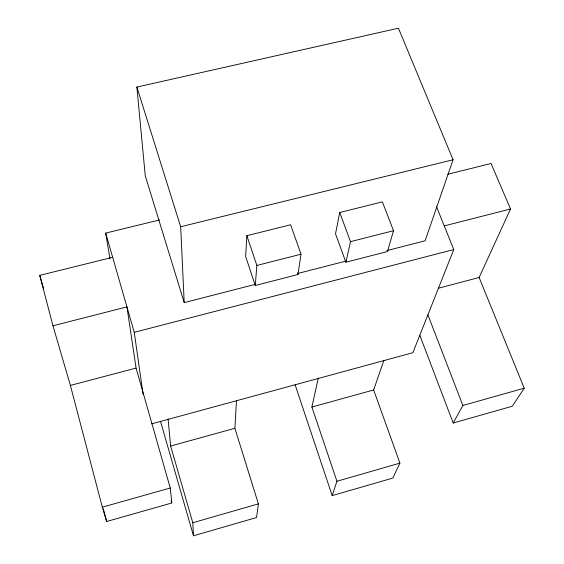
<?xml version="1.0" encoding="UTF-8"?>
<svg xmlns="http://www.w3.org/2000/svg" width="564" height="564" viewBox="0 0 564 564"><rect width="100%" height="100%" fill="white"/><g stroke="black" fill="none" stroke-linecap="round" stroke-linejoin="round"><path stroke-width="0.85" d="M160.493 421.273L193.466 535.8L256.564 517.526L258.39 503.863L234.899 428.287L236.478 400.426M246.87 235.689L245.657 256.521L255.28 285.49L297.968 274.527L300.993 254.23L290.643 224.768L246.87 235.689L256.846 265.447L255.28 285.49M339.747 212.515L335.509 233.841L345.873 262.225L387.475 251.537L393.496 230.725L382.385 201.877L339.747 212.515L350.505 241.653L345.873 262.225M383.851 360.375L373.643 389.971L399.918 463.136L392.861 478.053L332.182 495.622L336.934 481.261L311.885 407.025L318.357 377.943M254.865 284.475L184.202 302.614L145.244 175.693L136.876 87.075L398.445 28.2L453.068 159.753L425.129 240.779L386.819 250.606M436.409 206.459L453.773 249.556L412.89 352.697L151.723 423.832M419.799 335.263L453.202 423.028L512.316 406.228L524.231 388.18L479.111 277.495L510.519 208.99L491.061 163.511L447.724 174.248M453.202 423.028L462.868 405.488L524.231 388.18M193.466 535.8L192.796 522.743L258.39 503.863M336.934 481.261L399.918 463.136M52.967 325.773L70.387 385.416L102.324 507.163L106.659 521.503L171.844 502.982L170.25 488.008L136.079 368.073L126.928 306.894L52.967 325.773L39.769 275.366L112.659 257.297M102.324 507.163L170.25 488.008M192.796 522.743L170.645 446.032L234.899 428.287M311.885 407.025L373.643 389.971M70.387 385.416L136.079 368.073M438.27 288.282L479.111 277.495M143.143 394.624L134.239 332.316L453.773 249.556M297.432 273.554L345.958 261.097M444.242 225.91L510.519 208.99M256.846 265.447L300.993 254.23M350.505 241.653L393.496 230.725M184.202 302.614L180.684 226.749L453.068 159.753M109.987 258.989L105.701 233.101L159.499 219.96M427.893 314.839L462.868 405.488M297.397 272.884L297.968 274.527M295.085 384.726L332.182 495.622M136.876 87.075L180.684 226.749M39.769 275.366L43.675 288.853M105.701 233.101L134.239 332.316M171.125 500.451L171.604 502.136M103.304 508.728L106.659 521.503M168.072 418.897L170.645 446.032"/></g></svg>
